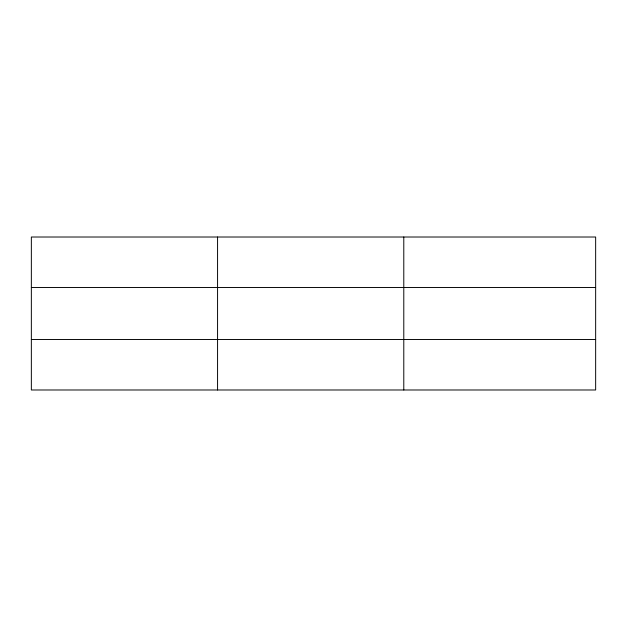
<?xml version="1.0" encoding="UTF-8"?>
<svg xmlns="http://www.w3.org/2000/svg" width="627" height="627" viewBox="0 0 627 627"><rect width="100%" height="100%" fill="white"/><g stroke="black" fill="none" stroke-linecap="round" stroke-linejoin="round"><path stroke-width="0.94" d="M217.569 237.014L217.569 389.986M403.788 237.014L403.788 389.986M595.65 339.505L595.65 389.986L31.35 389.986L31.35 237.014L595.65 237.014L595.65 339.505L31.35 339.505M31.35 287.495L595.65 287.495"/></g></svg>
